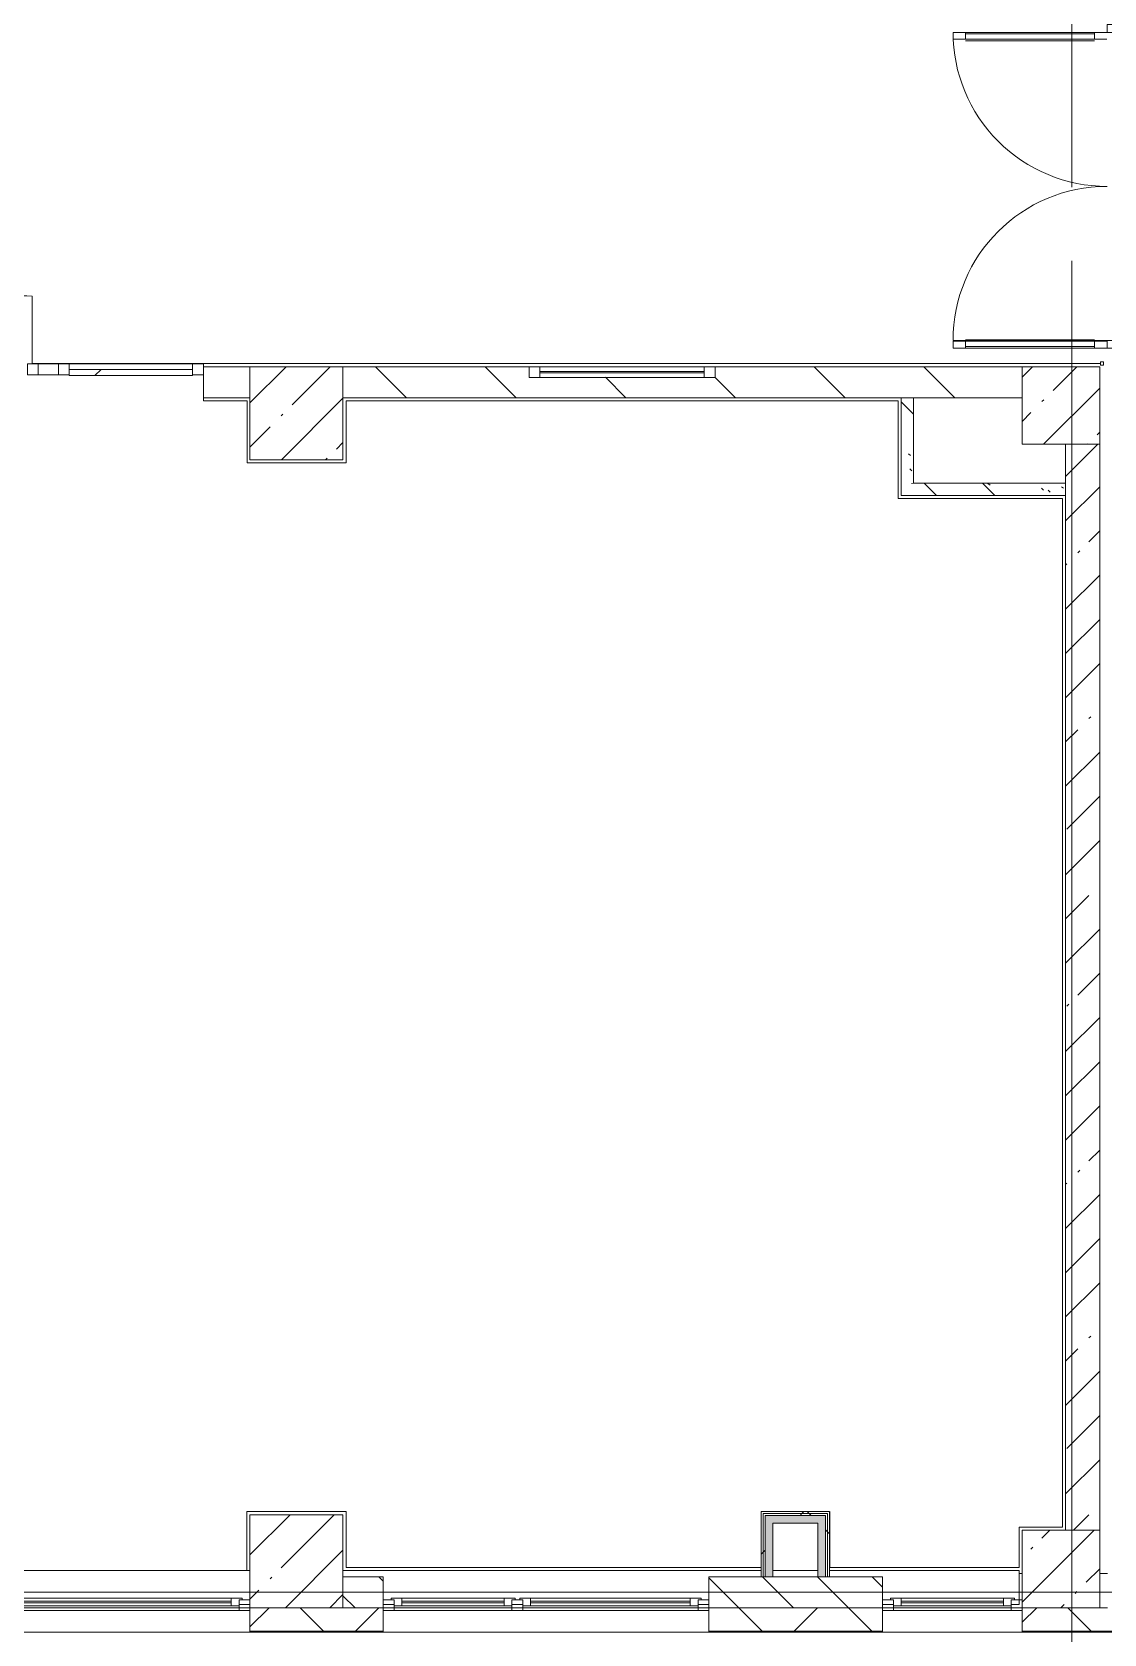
# Model space of a CAD drawing. Header units: millimetres. Extents: x 81676 to 276943, y -8553 to 29000.
# Drawn here: x 179568 to 186480, y -269 to 10057 of the extents above; entities that cross this region are included whole.
import ezdxf

# ---------------------------------------------------------------- set-up
doc = ezdxf.new("R2010")
doc.units = ezdxf.units.MM
doc.linetypes.add('Осевая', pattern=[3175, 635, -476.25, 1587.5, -476.25])
for name, color, linetype, lineweight, true_color in [('A-DETL-GENF-4', 7, 'Continuous', 5, 0xaaaaaa), ('A-DOOR-4', 7, 'Continuous', 5, 0xaaaaaa), ('A-FLOR-3', 7, 'Continuous', 5, 0xaaaaaa), ('I-WALL-1', 7, 'Continuous', 5, 0xe7e7e7), ('I-WALL-5', 7, 'Continuous', 5, 0x787878)]:
    doc.layers.add(name, color=color, linetype=linetype, lineweight=lineweight, true_color=true_color)
for name, color, linetype, lineweight in [('A-GLAZ-2', 7, 'Continuous', 5), ('A-GLAZ-CURT-1', 7, 'Continuous', 5), ('A-GLAZ-CWMG-2', 7, 'Continuous', 5), ('A-WALL', 7, 'Continuous', 9), ('A-WALL-6', 7, 'Continuous', 5), ('I-WALL-3', 7, 'Continuous', 5), ('S-COLS-1', 7, 'Continuous', 5), ('Оси', 7, 'Continuous', 9), ('Оси-2', 7, 'Осевая', 9)]:
    doc.layers.add(name, color=color, linetype=linetype, lineweight=lineweight)
pattern_1 = [(135, (147962.96, 0), (-377.171, -377.171), [533.4, -88.9, 17.78, -88.9]), (135, (147962.96, 376.94), (-377.171, -377.171), []), (50, (147962.96, 0), (637.6445, -55.7866), [66.675, -733.425]), (355, (147962.96, 0), (-123.349, 668.699), [53.34, -586.74]), (100.451, (148016.1, -4.65), (514.299, 612.908), [56.665, -623.315]), (46.184, (147963, 177.8), (948.776, -147.15), [100.012, -1100.137]), (96.636, (148042, 165.5), (830.91, 865.997), [84.998, -934.973]), (351.184, (147963, 177.8), (830.918, 865.988), [80.01, -880.11]), (21, (148051.86, 133.35), (530.6506, -357.928), [66.675, -733.425]), (326, (148051.86, 133.35), (216.308, 644.658), [53.34, -586.74]), (71.451, (148096.1, 103.5), (746.96, 286.724), [56.665, -623.315]), (37.5, (147962.96, 0), (10.8105, 295.9426), [16.764, -562.864, 16.764, -578.866, -588.962]), (37.5, (147962.96, 0), (10.8105, 295.9426), [-1175.258, 16.764, -572.198]), (7.5, (147962.96, 0), (233.8692, 350.6318), [16.764, -322.834, 16.764, -549.529, -224.472]), (7.5, (147962.96, 0), (233.8692, 350.6318), [-905.891, 16.764, -207.708]), (327.5, (147764.71, 0), (474.5678, -20.0513), [16.764, -205.486, 16.764, -676.656, -920.115]), (327.5, (147764.71, 0), (474.5678, -20.0513), [-915.67, 16.764, -903.351]), (317.5, (147675.8, 0), (518.452, 88.9934), [16.764, -272.161, 16.764, -443.738, -653.415]), (317.5, (147675.8, 0), (518.452, 88.9934), [-749.427, 16.764, -636.651])]
pattern_2 = [(135, (147962.96, 0), (-353.5534, -353.5534), [])]
pattern_3 = [(45, (147962.96, 0), (-530.33, 530.33), []), (135, (147962.96, 0), (-530.33, -530.33), [])]

# ---------------------------------------------------------------- blocks, each defined once
blk = doc.blocks.new('BSC_Колонна _Прямоугольная - 600х600-V48-1_6_3_птичка')
at = {"layer": 'S-COLS-1'}
h = blk.add_hatch(dxfattribs=at)
h.set_pattern_fill('FP_82', color=256, style=0, pattern_type=2)
h.set_pattern_definition([(45, (-33310, -7600), (-285.123, 285.123), []), (45, (-33024.88, -7600), (-285.123, 285.123), [504.031, -100.806, 16.764, -84.042])])
h.paths.add_polyline_path([(300, -300), (300, 300), (-300, 300), (-300, -300)])
for p, q in [((300, 300), (-300, 300)), ((-300, 300), (-300, -300)), ((300, -300), (300, 300)), ((-300, -300), (300, -300))]:
    blk.add_line(p, q, dxfattribs=at)
blk = doc.blocks.new('BSC_Колонна _Прямоугольная - 600х600-V49-1_6_3_птичка')
at = {"layer": 'S-COLS-1'}
h = blk.add_hatch(dxfattribs=at)
h.set_pattern_fill('FP_83', color=256, style=0, pattern_type=2)
h.set_pattern_definition([(45, (-33310, -200), (-285.123, 285.123), []), (45, (-33024.88, -200), (-285.123, 285.123), [504.031, -100.806, 16.764, -84.042])])
h.paths.add_polyline_path([(300, -300), (300, 300), (-300, 300), (-300, -300)])
for p, q in [((300, 300), (-300, 300)), ((-300, 300), (-300, -300)), ((300, -300), (300, 300)), ((-300, -300), (300, -300))]:
    blk.add_line(p, q, dxfattribs=at)
blk = doc.blocks.new('120_Окно_СКБ_2Ст - 120_Окно_СКБ_2Ст 2100х2500 _мал створка справа_-22445857-1_6_3_птичка')
at = {"layer": 'A-GLAZ-2'}
for p, q in [((-1050, -127), (-1050, -57)), ((-1050, -57), (-980, -57)), ((1050, -57), (-1050, -57)), ((-980, -57), (-980, -127)), ((150, -87), (-980, -87)), ((-980, -87), (-980, -127)), ((-930, -137), (-930, -87)), ((100, -137), (100, -87)), ((150, -127), (150, -57)), ((150, -57), (220, -57)), ((150, -127), (150, -87)), ((220, -57), (220, -127)), ((980, -87), (220, -87)), ((220, -87), (220, -127)), ((270, -137), (270, -87)), ((930, -137), (930, -87)), ((980, -127), (980, -57)), ((980, -57), (1050, -57)), ((980, -127), (980, -87)), ((1050, -57), (1050, -127)), ((-980, -127), (-1050, -127)), ((-1050, -127), (-1000, -127)), ((-980, -127), (-1000, -127)), ((-1000, -127), (-1000, -137)), ((-1000, -137), (170, -137)), ((170, -137), (-1000, -137)), ((-930, -107), (100, -107)), ((100, -117), (-930, -117)), ((220, -127), (150, -127)), ((170, -127), (150, -127)), ((170, -127), (200, -127)), ((170, -137), (170, -127)), ((220, -127), (200, -127)), ((200, -127), (200, -137)), ((200, -137), (1000, -137)), ((1000, -137), (200, -137)), ((270, -107), (930, -107)), ((930, -117), (270, -117)), ((1050, -127), (980, -127)), ((1000, -127), (980, -127)), ((1000, -127), (1050, -127)), ((1000, -137), (1000, -127))]:
    blk.add_line(p, q, dxfattribs=at)
blk = doc.blocks.new('Дверь_Витражная_остекление_ - ДВН_ДАО_Главный вход_1800 в свету 5-32258809-1_6_3_птичка')
at = {"layer": 'A-DETL-GENF-4'}
for p, q in [((-993, -1013), (-993, -21)), ((-993, -21), (-993, -1013)), ((-993, -100), (-948, -100)), ((-983, -933), (-983, -100)), ((-948, -1013), (-948, -21)), ((-948, -1013), (-948, -21)), ((-939, -933), (-939, -100)), ((989, -933), (989, -100)), ((998, -1013), (998, -20)), ((998, -20), (998, -1013)), ((1043, -100), (998, -100)), ((1033, -933), (1033, -100)), ((1043, -1013), (1043, -20)), ((1043, -1013), (1043, -20)), ((-993, -933), (-948, -933)), ((-993, -1013), (-948, -1013)), ((-993, -1013), (-948, -1013)), ((1043, -933), (998, -933)), ((1043, -1013), (998, -1013)), ((998, -1013), (1043, -1013))]:
    blk.add_line(p, q, dxfattribs=at)
at = {"layer": 'A-DOOR-4'}
for p, q in [((-1043, 20), (-993, 20)), ((-1043, -20), (-1043, 20)), ((-993, 20), (-993, -20)), ((993, 20), (1043, 20)), ((993, -20), (993, 20)), ((1043, 20), (1043, -20)), ((-993, -20), (-1043, -20)), ((-993, -1013), (-993, -21)), ((1043, -20), (993, -20)), ((993, -1013), (993, -21))]:
    blk.add_line(p, q, dxfattribs=at)
for centre, start, end in [((-993, -20), 270, 0), ((993, -20), 180, 270)]:
    blk.add_arc(centre, 993, start, end, dxfattribs=at)
blk = doc.blocks.new('BSC_Колонна _Прямоугольная - 500х500-V99-1_6_3_птичка')
at = {"layer": 'S-COLS-1'}
h = blk.add_hatch(dxfattribs=at)
h.set_pattern_fill('FP_117', color=256, style=0, pattern_type=2)
h.set_pattern_definition([(45, (-38240, -150), (-285.123, 285.123), []), (45, (-37954.88, -150), (-285.123, 285.123), [504.031, -100.806, 16.764, -84.042])])
h.paths.add_polyline_path([(250, -250), (250, 250), (-250, 250), (-250, -250), (160, -250)])
for p, q in [((250, 250), (-250, 250)), ((-250, 250), (-250, -250)), ((250, -250), (250, 250)), ((-250, -250), (250, -250))]:
    blk.add_line(p, q, dxfattribs=at)
blk = doc.blocks.new('BSC_Колонна _Прямоугольная - 500х500-V100-1_6_3_птичка')
at = {"layer": 'S-COLS-1'}
h = blk.add_hatch(dxfattribs=at)
h.set_pattern_fill('FP_118', color=256, style=0, pattern_type=2)
h.set_pattern_definition([(45, (-38240, -7650), (-285.123, 285.123), []), (45, (-37954.88, -7650), (-285.123, 285.123), [504.031, -100.806, 16.764, -84.042])])
h.paths.add_polyline_path([(30, -250), (250, -250), (250, 250), (-250, 250), (-250, -250), (10, -250)])
for p, q in [((250, 250), (-250, 250)), ((-250, 250), (-250, -250)), ((250, -250), (250, 250)), ((-250, -250), (250, -250))]:
    blk.add_line(p, q, dxfattribs=at)
blk = doc.blocks.new('120_Окно_СКБ_2Ст - 120_Окно_СКБ_2Ст 2800х2500_створка_-22445922-1_6_3_птичка')
at = {"layer": 'A-GLAZ-2'}
for p, q in [((-1400, -127), (-1400, -57)), ((-1400, -57), (-1330, -57)), ((1400, -57), (-1400, -57)), ((-1330, -57), (-1330, -127)), ((500, -87), (-1330, -87)), ((-1330, -87), (-1330, -127)), ((-1280, -137), (-1280, -87)), ((450, -137), (450, -87)), ((500, -127), (500, -57)), ((500, -57), (570, -57)), ((500, -127), (500, -87)), ((570, -57), (570, -127)), ((1330, -87), (570, -87)), ((570, -87), (570, -127)), ((620, -137), (620, -87)), ((1280, -137), (1280, -87)), ((1330, -127), (1330, -57)), ((1330, -57), (1400, -57)), ((1330, -127), (1330, -87)), ((1400, -57), (1400, -127)), ((-1330, -127), (-1400, -127)), ((-1400, -127), (-1350, -127)), ((-1330, -127), (-1350, -127)), ((-1350, -127), (-1350, -137)), ((-1350, -137), (520, -137)), ((520, -137), (-1350, -137)), ((-1280, -107), (450, -107)), ((450, -117), (-1280, -117)), ((570, -127), (500, -127)), ((520, -127), (500, -127)), ((520, -127), (550, -127)), ((520, -137), (520, -127)), ((570, -127), (550, -127)), ((550, -127), (550, -137)), ((550, -137), (1350, -137)), ((1350, -137), (550, -137)), ((620, -107), (1280, -107)), ((1280, -117), (620, -117)), ((1400, -127), (1330, -127)), ((1350, -127), (1330, -127)), ((1350, -127), (1400, -127)), ((1350, -137), (1350, -127))]:
    blk.add_line(p, q, dxfattribs=at)
blk = doc.blocks.new('120_Окно_СКБ_1Ст - 120_Окно_СКБ_1Ст 900х2500_h_-V129-1_6_3_птичка')
at = {"layer": 'A-GLAZ-2'}
for p, q in [((-450, -127), (-450, -57)), ((-450, -57), (-380, -57)), ((450, -57), (-450, -57)), ((-380, -57), (-380, -127)), ((380, -87), (-380, -87)), ((-380, -87), (-380, -127)), ((-330, -137), (-330, -87)), ((330, -137), (330, -87)), ((380, -127), (380, -57)), ((380, -57), (450, -57)), ((380, -127), (380, -87)), ((450, -57), (450, -127)), ((-380, -127), (-450, -127)), ((-450, -127), (-400, -127)), ((-380, -127), (-400, -127)), ((-400, -127), (-400, -137)), ((-400, -137), (400, -137)), ((400, -137), (-400, -137)), ((-330, -107), (330, -107)), ((330, -117), (-330, -117)), ((450, -127), (380, -127)), ((400, -127), (380, -127)), ((400, -127), (450, -127)), ((400, -137), (400, -127))]:
    blk.add_line(p, q, dxfattribs=at)
blk = doc.blocks.new('Прямоугольный импост - 50 x 70 мм-31700031-1_6_3_птичка')
at = {"layer": 'A-GLAZ-CWMG-2'}
for p, q in [((-70, 35), (0, 35)), ((-70, -35), (-70, 35)), ((0, 35), (0, -35)), ((0, -35), (-70, -35))]:
    blk.add_line(p, q, dxfattribs=at)
blk = doc.blocks.new('Системная панель - Стемалит - 40мм-31720939-1_6_3_птичка')
at = {"layer": 'A-GLAZ-CURT-1'}
for p, q in [((65, 35), (-65, 35)), ((-65, 35), (-65, -35)), ((65, -35), (65, 35)), ((-65, -35), (65, -35))]:
    blk.add_line(p, q, dxfattribs=at)
blk = doc.blocks.new('Прямоугольный импост - 50 x 70 мм-31687886-1_6_3_птичка')
at = {"layer": 'A-GLAZ-CWMG-2'}
for p, q in [((-35, 35), (35, 35)), ((-35, -35), (-35, 35)), ((35, 35), (35, -35)), ((35, -35), (-35, -35))]:
    blk.add_line(p, q, dxfattribs=at)
blk = doc.blocks.new('Системная панель - Стекло - 40мм-V165-1_6_3_птичка')
at = {"layer": 'A-GLAZ-CURT-1'}
h = blk.add_hatch(dxfattribs=at)
h.set_pattern_fill('FP_171', color=256, style=0, pattern_type=2)
h.set_pattern_definition([(45, (-32742.5, -7383), (-1414.21, 1414.21), [1000, -3000]), (45, (-33742.5, -7883), (-1414.21, 1414.21), [3000, -1000]), (45, (-31742.5, -8383), (-1414.21, 1414.21), [1000, -3000])])
h.paths.add_polyline_path([(-335, -40), (398, -35), (398, 0), (-398, 0), (-398, -40)])
for p, q in [((398, 0), (-398, 0)), ((-398, 0), (-398, -40)), ((398, -40), (398, 0)), ((-398, -40), (398, -40))]:
    blk.add_line(p, q, dxfattribs=at)
blk = doc.blocks.new('Прямоугольный импост - 50 x 70 мм-31702100-1_6_3_птичка')
at = {"layer": 'A-GLAZ-CWMG-2'}
for p, q in [((-35, 35), (35, 35)), ((-35, -35), (-35, 35)), ((35, 35), (35, -35)), ((35, -35), (-35, -35))]:
    blk.add_line(p, q, dxfattribs=at)
blk = doc.blocks.new('Прямоугольный импост - 50 x 70 мм-31720914-1_6_3_птичка')
at = {"layer": 'A-GLAZ-CWMG-2'}
blk.add_line((24940, 7918), (24145, 7918), dxfattribs=at)
blk = doc.blocks.new('120_Окно_СКБ_1Ст - 120_Окно_СКБ_1Ст 400х1200 EI30-24228909-1_6_3_птичка')
at = {"layer": 'A-GLAZ-2'}
for p, q in [((-600, 30), (-600, 100)), ((-600, 100), (-530, 100)), ((600, 100), (-600, 100)), ((-530, 30), (-600, 30)), ((-600, 30), (600, 30)), ((-530, 100), (-530, 30)), ((530, 70), (-530, 70)), ((530, 60), (-530, 60)), ((530, 30), (530, 100)), ((530, 100), (600, 100)), ((600, 30), (530, 30)), ((600, 100), (600, 30))]:
    blk.add_line(p, q, dxfattribs=at)

msp = doc.modelspace()

# ---------------------------------------------------------------- hatches: boundary and pattern name
at = {"layer": 'A-WALL-6'}
h = msp.add_hatch(dxfattribs=at)
h.set_pattern_fill('FP_65', color=256, style=0, pattern_type=2)
h.set_pattern_definition([(135, (147962.96, 0), (-176.7767, -176.7767), [])])
h.paths.add_polyline_path([(181573, -100), (181833, -100), (181833, 100), (181573, 100), (181573, -99.8)])
h.paths.add_polyline_path([(185018.2, -100), (185053, -100), (185053, 100), (183933, 100), (183933, -100), (184088.7, -100)])
h = msp.add_hatch(dxfattribs=at)
h.set_pattern_fill('FP_54', color=256, style=0, pattern_type=2)
h.set_pattern_definition([(45, (147962.96, 0), (-353.5534, 353.5534), []), (135, (147962.96, 0), (-353.5534, -353.5534), [])])
h.paths.add_polyline_path([(223656.8, -250), (223663, -250), (223663, -100), (221943, -100), (221943, -250), (223655, -250)])
h.paths.add_polyline_path([(215690.9, -250), (218623, -250), (218623, -100), (215023, -100), (215023, -250)])
h.paths.add_polyline_path([(220199, -250), (220243, -250), (220243, -100), (219523, -101.8), (219523, -250), (220043, -250)])
h.paths.add_polyline_path([(209573, -250), (209573, -100), (208873, -100), (208873, -250), (209184.6, -250)])
h.paths.add_polyline_path([(211673, -250), (212223, -250), (212223, -100), (211673, -100), (211673, -121.3)])
h.paths.add_polyline_path([(207973, -250), (207973, -100), (207223, -100), (207223, -250)])
h.paths.add_polyline_path([(205123, -250), (205123, -100), (204373, -100), (204373, -250), (204537.2, -250)])
h.paths.add_polyline_path([(213123, -250), (214123, -250), (214123, -100), (213123, -100), (213123, -118)])
h.paths.add_polyline_path([(199834.5, -250), (201273, -250), (201273, -100), (199834.5, -100), (199834.5, -150.7)])
h.paths.add_polyline_path([(197734.5, -250), (197734.5, -100), (197023, -100), (197023, -250), (197101.4, -250)])
h.paths.add_polyline_path([(196123, -250), (196123, -100), (195373, -100), (195373, -250)])
h.paths.add_polyline_path([(192273, -250), (192273, -100), (190700.5, -100), (190700.5, -250), (191524.5, -250)])
h.paths.add_polyline_path([(188600.5, -250), (188600.5, -100), (187903, -100), (187903, -250)])
h.paths.add_polyline_path([(187003, -250), (187003, -100), (185953, -100), (185953, -250), (186877.1, -250)])
h.paths.add_polyline_path([(185053, -250), (185053, -100), (183933, -100), (183933, -250), (185018.2, -250)])
h.paths.add_polyline_path([(181833, -250), (181833, -100), (180973, -100), (180973, -250)])
h.paths.add_polyline_path([(178173, -250), (178173, -100), (177172.7, -100), (177172.7, -250), (177582.4, -250)])
h.paths.add_polyline_path([(176272.7, -250), (176272.7, -100), (175273, -100), (175273, -250)])
h.paths.add_polyline_path([(169573, -250), (170598, -250), (170598, -100), (169573, -100), (169573, -226)])
h.paths.add_polyline_path([(163573, -250), (163573, -100), (162823, -100), (162823, -250)])
h.paths.add_polyline_path([(174373, -250), (174373, -100), (173398, -100), (173398, -250), (173864.5, -250)])
h.paths.add_polyline_path([(164473, -250), (165223, -250), (165223, -100), (164473, -100), (164473, -238.7)])
h.paths.add_polyline_path([(167323, -250), (168673, -250), (168673, -100), (167323, -100), (167323, -231.6)])
h.paths.add_polyline_path([(148768.6, -250), (151693, -250), (151693, -100), (147703, -100), (147703, -250), (148073, -250)])
h.paths.add_polyline_path([(155623, -250), (156222.7, -250), (156222.7, -100), (154793, -100), (154793, -250), (155275, -250)])
h.paths.add_polyline_path([(159973, -250), (160723, -248), (160723, -100), (159973, -100), (159973, -249.9)])
h.paths.add_polyline_path([(157873, -250), (157873, -100), (157122.7, -100), (157122.7, -250), (157133.9, -250)])
at = {"layer": 'I-WALL-1'}
for points in [[(184295.6, 100), (184345.6, 100), (184345.6, 495), (184295.6, 495), (184295.6, 120)], [(184345.6, 445), (184685.6, 445), (184685.6, 495), (184345.6, 495)], [(184685.6, 100), (184685.6, 445), (184635.6, 445), (184635.6, 100)]]:
    msp.add_hatch(color=256, dxfattribs=at).paths.add_polyline_path(points)
at = {"layer": 'I-WALL-3'}
h = msp.add_hatch(dxfattribs=at)
h.set_pattern_fill('FP_64', color=256, style=0, pattern_type=2)
h.set_pattern_definition(pattern_2)
h.paths.add_polyline_path([(177772.7, 7700), (178173, 7700), (178173, 7900), (177772.7, 7900), (177772.7, 7754.5)])
h.paths.add_polyline_path([(180954.4, 7700), (180973, 7700), (180973, 7900), (180673, 7900), (180673, 7700), (180954.3, 7700)])
h = msp.add_hatch(dxfattribs=at)
h.set_pattern_fill('FP_64', color=256, style=0, pattern_type=2)
h.set_pattern_definition(pattern_2)
h.paths.add_polyline_path([(182773, 7700), (185953, 7700), (185947.7, 7900), (183973, 7900), (183973, 7830), (182773, 7833.3), (182773, 7900), (181573, 7900), (181573, 7700), (182229.8, 7700)])
h = msp.add_hatch(dxfattribs=at)
h.set_pattern_fill('FP_34', color=256, style=0, pattern_type=2)
h.set_pattern_definition([(45, (147962.96, 0), (-285.123, 285.123), []), (45, (148248.1, 0), (-285.123, 285.123), [504.031, -100.806, 16.764, -84.042])])
h.paths.add_polyline_path([(186233, 400), (186453, 400), (186453, 7400), (186233, 7400), (186233, 413.8)])
h = msp.add_hatch(dxfattribs=at)
h.set_pattern_fill('FP_170', color=256, style=0, pattern_type=2)
h.set_pattern_definition(pattern_3)
h.paths.add_polyline_path([(184270.6, 100), (184283.1, 100), (184283.1, 520), (184270.6, 519.9), (184270.6, 120)])
h = msp.add_hatch(dxfattribs=at)
h.set_pattern_fill('FP_170', color=256, style=0, pattern_type=2)
h.set_pattern_definition(pattern_3)
h.paths.add_polyline_path([(184635.6, 507.5), (184710.6, 507.5), (184710.6, 520), (184283.1, 520), (184283.1, 507.5), (184345.6, 507.5)])
h = msp.add_hatch(dxfattribs=at)
h.set_pattern_fill('FP_170', color=256, style=0, pattern_type=2)
h.set_pattern_definition(pattern_3)
h.paths.add_polyline_path([(184283.1, 100), (184295.6, 100), (184295.6, 507.5), (184283.1, 507.5), (184283.1, 120)])
h = msp.add_hatch(dxfattribs=at)
h.set_pattern_fill('FP_170', color=256, style=0, pattern_type=2)
h.set_pattern_definition(pattern_3)
h.paths.add_polyline_path([(184698.1, 495), (184698.1, 507.5), (184295.6, 507.5), (184295.6, 495), (184685.6, 495)])
h = msp.add_hatch(dxfattribs=at)
h.set_pattern_fill('FP_170', color=256, style=0, pattern_type=2)
h.set_pattern_definition(pattern_3)
h.paths.add_polyline_path([(184698.1, 100), (184698.1, 495), (184685.6, 495), (184685.6, 100)])
h = msp.add_hatch(dxfattribs=at)
h.set_pattern_fill('FP_170', color=256, style=0, pattern_type=2)
h.set_pattern_definition(pattern_3)
h.paths.add_polyline_path([(184710.6, 100), (184710.6, 507.5), (184698.1, 507.5), (184698.1, 100)])
at = {"layer": 'I-WALL-5'}
h = msp.add_hatch(dxfattribs=at)
h.set_pattern_fill('FP_63', color=256, style=0, pattern_type=2)
h.set_pattern_definition(pattern_1)
h.paths.add_polyline_path([(185253, 7070), (185253, 7700), (185173, 7700), (185173, 7070)])
h = msp.add_hatch(dxfattribs=at)
h.set_pattern_fill('FP_63', color=256, style=0, pattern_type=2)
h.set_pattern_definition(pattern_1)
h.paths.add_polyline_path([(185953, 7070), (186233, 7070), (186233, 7150), (185253, 7150), (185253, 7070), (185947.7, 7070)])

# ---------------------------------------------------------------- linework, layer by layer
at = {"layer": 'A-FLOR-3'}
for p, q in [((179568, 7918), (179568, 8355.2)), ((179568, 7920), (186458, 7920)), ((180673, 7680), (180673, 7700)), ((180954.3, 7680), (180673, 7680)), ((180954.3, 7280), (180954.3, 7680)), ((185153, 7680), (181593, 7680)), ((181593, 7680), (181593, 7280)), ((185153, 7050), (185153, 7680)), ((181593, 7280), (180954.3, 7280)), ((186213, 7050), (185153, 7050)), ((186213, 420), (186213, 7050)), ((180953, 140), (180953, 520)), ((180953, 520), (181593, 520)), ((181593, 520), (181593, 160)), ((184711.6, 520), (184711.6, 160)), ((185933, 160), (185933, 420)), ((185933, 420), (186213, 420)), ((181593, 160), (184270.6, 160)), ((184711.6, 160), (185933, 160)), ((185933, 120), (185947.7, 120)), ((186453, 120), (186503, 120))]:
    msp.add_line(p, q, dxfattribs=at)
msp.add_arc((179518, 7913), 445, 83.54865, 149.34163, dxfattribs=at)
at = {"layer": 'A-WALL'}
for p, q in [((185253, 7700), (185173, 7700)), ((186233, 7070), (186233, 7150)), ((184283.1, 507.5), (184283.1, 100)), ((184698.1, 507.5), (184283.1, 507.5)), ((184295.6, 495), (184295.6, 100)), ((184685.6, 495), (184295.6, 495)), ((184685.6, 100), (184685.6, 495)), ((184698.1, 100), (184698.1, 507.5)), ((181833, -100), (181573, -100)), ((185053, -100), (183933, -100)), ((180973, -250), (181833, -250)), ((180973, -253), (181833, -253)), ((183933, -250), (185053, -250)), ((183933, -253), (185053, -253)), ((185953, -250), (187003, -250)), ((185953, -253), (187003, -253))]:
    msp.add_line(p, q, dxfattribs=at)
at = {"layer": 'A-WALL-6'}
for p, q in [((186478, 7931), (186458, 7931)), ((186458, 7931), (186458, 7911)), ((186458, 7911), (186478, 7911)), ((186478, 7911), (186478, 7931)), ((181833, 100), (181573, 100)), ((181833, -258), (181833, 100)), ((185053, 100), (183933, 100)), ((183933, 100), (183933, -258)), ((185053, -258), (185053, 100)), ((178173, -100), (180973, -100)), ((180973, -100), (180973, -258)), ((181833, -100), (183933, -100)), ((185053, -100), (185953, -100)), ((185953, -100), (185953, -258)), ((186503, -100), (186453, -100)), ((169573, -258), (185953, -258)), ((197734.5, -258), (185953, -258))]:
    msp.add_line(p, q, dxfattribs=at)
at = {"layer": 'I-WALL-3'}
for p, q in [((180973, 7900), (180673, 7900)), ((180673, 7900), (180673, 7700)), ((182773, 7900), (181573, 7900)), ((185953, 7900), (183973, 7900)), ((180673, 7700), (180973, 7700)), ((181573, 7700), (185173, 7700)), ((185173, 7700), (185173, 7070)), ((185253, 7150), (185253, 7700)), ((185253, 7700), (185953, 7700)), ((186233, 7400), (186233, 7150)), ((186453, 400), (186453, 7400)), ((186233, 7150), (185253, 7150)), ((185173, 7070), (186233, 7070)), ((186233, 7070), (186233, 400)), ((184270.6, 520), (184270.6, 100)), ((184710.6, 520), (184270.6, 520)), ((184710.6, 100), (184710.6, 520)), ((184345.6, 100), (184345.6, 445)), ((184345.6, 445), (184635.6, 445)), ((184635.6, 445), (184635.6, 100)), ((178172, 140), (180973, 140)), ((181573, 140), (184270.6, 140)), ((184345.6, 140), (184635.6, 140)), ((184710.6, 140), (185933, 140)), ((185933, -80), (185933, 140)), ((180973, -80), (180903, -80)), ((181903, -80), (181833, -80)), ((182733, -80), (182663, -80)), ((183933, -80), (183863, -80)), ((185123, -80), (185053, -80)), ((185933, -80), (185883, -80))]:
    msp.add_line(p, q, dxfattribs=at)
at = {"layer": 'Оси'}
for p, q in [((186273, -4552.8), (186273, 7947.2)), ((174223, 0), (186723, 0))]:
    msp.add_line(p, q, dxfattribs=at)
at = {"layer": 'Оси-2'}
msp.add_line((186273, 7947.2), (186273, 11299.7), dxfattribs=at)

# ---------------------------------------------------------------- block references
at = {"layer": 'A-DOOR-4', "rotation": 269.9999999999999}
msp.add_blockref('Дверь_Витражная_остекление_ - ДВН_ДАО_Главный вход_1800 в свету 5-32258809-1_6_3_птичка', (186520, 9062.5), dxfattribs=at)
at = {"layer": 'A-GLAZ-2'}
msp.add_blockref('120_Окно_СКБ_1Ст - 120_Окно_СКБ_1Ст 400х1200 EI30-24228909-1_6_3_птичка', (183373, 7800), dxfattribs=at)
at = {"layer": 'A-GLAZ-2', "rotation": 180}
for name, p in [('120_Окно_СКБ_2Ст - 120_Окно_СКБ_2Ст 2800х2500_створка_-22445922-1_6_3_птичка', (179573, -175)), ('120_Окно_СКБ_2Ст - 120_Окно_СКБ_2Ст 2100х2500 _мал створка справа_-22445857-1_6_3_птичка', (182883, -175)), ('120_Окно_СКБ_1Ст - 120_Окно_СКБ_1Ст 900х2500_h_-V129-1_6_3_птичка', (185503, -175))]:
    msp.add_blockref(name, p, dxfattribs=at)
at = {"layer": 'A-GLAZ-CURT-1'}
for name, p in [('Системная панель - Стемалит - 40мм-31720939-1_6_3_птичка', (179673, 7883)), ('Системная панель - Стекло - 40мм-V165-1_6_3_птичка', (180205.5, 7883))]:
    msp.add_blockref(name, p, dxfattribs=at)
at = {"layer": 'A-GLAZ-CWMG-2', "extrusion": (0, 0, -1), "rotation": 180}
for name, p in [('Прямоугольный импост - 50 x 70 мм-31687886-1_6_3_птичка', (-179573, 7883)), ('Прямоугольный импост - 50 x 70 мм-31702100-1_6_3_птичка', (-179773, 7883)), ('Прямоугольный импост - 50 x 70 мм-31700031-1_6_3_птичка', (-180673, 7883))]:
    msp.add_blockref(name, p, dxfattribs=at)
at = {"layer": 'A-GLAZ-CWMG-2'}
msp.add_blockref('Прямоугольный импост - 50 x 70 мм-31720914-1_6_3_птичка', (155663, 0), dxfattribs=at)
at = {"layer": 'S-COLS-1'}
for name, p in [('BSC_Колонна _Прямоугольная - 600х600-V48-1_6_3_птичка', (181273, 7600)), ('BSC_Колонна _Прямоугольная - 500х500-V100-1_6_3_птичка', (186203, 7650)), ('BSC_Колонна _Прямоугольная - 600х600-V49-1_6_3_птичка', (181273, 200)), ('BSC_Колонна _Прямоугольная - 500х500-V99-1_6_3_птичка', (186203, 150))]:
    msp.add_blockref(name, p, dxfattribs=at)

doc.saveas('drawing.dxf')
